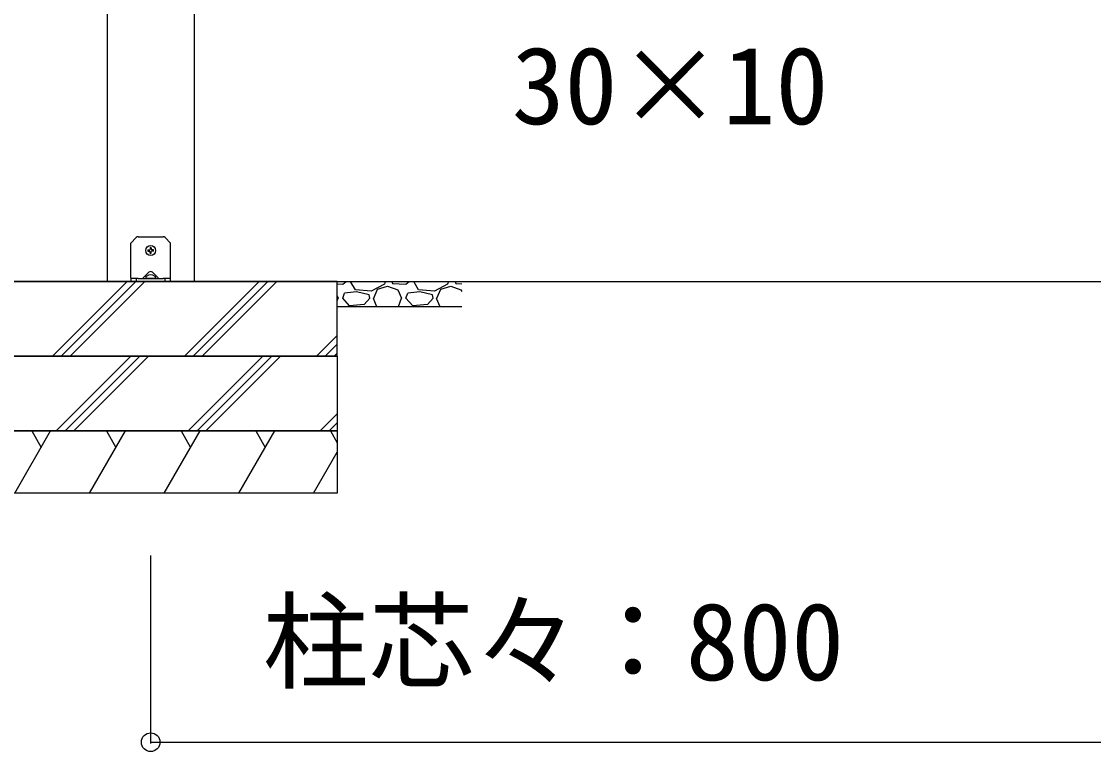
# Model space of a CAD drawing. Units: millimetres, scale not verified. Extents: x -4375 to 4375, y -6502 to 6475.
# Drawn here: x -1113 to -251, y -129 to 457 of the extents above; entities that cross this region are included whole.
import ezdxf
from ezdxf.enums import TextEntityAlignment as Align

# ---------------------------------------------------------------- set-up
doc = ezdxf.new("R2010")
doc.units = ezdxf.units.MM
doc.header["$LTSCALE"] = 30
for name, color, linetype in [('0-2_YKK_13', 4, 'Continuous'), ('0-3_YKK_A1', 4, 'Continuous'), ('0-4_YKK_D', 6, 'Continuous')]:
    doc.layers.add(name, color=color, linetype=linetype)
doc.styles.add('ＭＳ ゴシック', font='')
doc.styles.get('ＭＳ ゴシック').set_extended_font_data('MS Gothic')

msp = doc.modelspace()

# ---------------------------------------------------------------- linework, layer by layer
at = {"layer": '0-2_YKK_13'}
for p, q in [((-1025, 279.2), (-1020.59, 283.61)), ((-1025, 251.2), (-1025, 279.2)), ((-1019.17, 284.2), (-998.83, 284.2)), ((-997.41, 283.61), (-993, 279.2)), ((-993, 251.2), (-993, 279.2)), ((-1011.24, 273.7), (-1010.14, 273.72)), ((-1011.24, 272.7), (-1010.14, 272.68)), ((-1010.14, 273.72), (-1009.62, 273.82)), ((-1010.14, 272.68), (-1009.62, 272.58)), ((-1009.52, 274.34), (-1009.62, 273.82)), ((-1009.52, 272.06), (-1009.62, 272.58)), ((-1009.5, 275.44), (-1009.52, 274.34)), ((-1009.5, 270.96), (-1009.52, 272.06)), ((-1008.5, 275.44), (-1008.48, 274.34)), ((-1008.5, 270.96), (-1008.48, 272.06)), ((-1008.48, 274.34), (-1008.38, 273.82)), ((-1008.48, 272.06), (-1008.38, 272.58)), ((-1007.86, 273.72), (-1008.38, 273.82)), ((-1007.86, 272.68), (-1008.38, 272.58)), ((-1006.76, 273.7), (-1007.86, 273.72)), ((-1006.76, 272.7), (-1007.86, 272.68)), ((-1025, 251.2), (-1025, 250.7)), ((-1025, 250.7), (-1025, 248.2)), ((-1020.59, 250.7), (-1025, 250.7)), ((-1019.17, 250.7), (-1020.59, 250.7)), ((-1020.59, 250.7), (-1020.59, 248.2)), ((-1019.17, 250.7), (-998.83, 250.7)), ((-1014.9, 251.2), (-1010.44, 255.66)), ((-1013, 251.62), (-1013, 251.2)), ((-1005.5, 250.7), (-1012.5, 250.7)), ((-1007.56, 255.66), (-1003.1, 251.2)), ((-1005, 251.62), (-1005, 251.2)), ((-997.41, 250.7), (-998.83, 250.7)), ((-997.41, 248.2), (-997.41, 250.7)), ((-993, 250.7), (-993, 251.2)), ((-1025, 248.2), (-1020.59, 248.2)), ((-1020.59, 248.2), (-1019.17, 248.2)), ((-1019.17, 248.2), (-998.83, 248.2)), ((-998.83, 248.2), (-997.41, 248.2)), ((-997.41, 248.2), (-993, 248.2))]:
    msp.add_line(p, q, dxfattribs=at)
msp.add_lwpolyline([(-993, 248.2), (-993, 250.7), (-997.41, 250.7)], dxfattribs=at)
msp.add_circle((-1009, 273.2), 4, dxfattribs=at)
for centre, radius, start, end in [((-1019.17, 282.2), 2, 90, 135), ((-998.83, 282.2), 2, 45, 90), ((-1009, 273.2), 2.3, 167.44414, 192.55586), ((-1009, 273.2), 2.3, 77.44414, 102.55586), ((-1009, 273.2), 2.3, 257.44414, 282.55586), ((-1009, 273.2), 2.3, 347.44414, 12.55586), ((-1012, 251.62), 1, 126.03188, 180), ((-1012.5, 251.2), 0.5, 180, 270), ((-1009, 247.5), 6.1, 53.96812, 126.03188), ((-1005.5, 251.2), 0.5, 270, 0), ((-1006, 251.62), 1, 0, 53.96812)]:
    msp.add_arc(centre, radius, start, end, dxfattribs=at)
for centre, major_axis, ratio, start_param, end_param in [((-1014.4, 251.2), (-0.688, -0.425), 0.381966, 5.265963, 6.83676), ((-1009, 252.77), (0, -3.54), 0.707107, 2.526113, 3.757072), ((-1003.6, 251.2), (-0.688, 0.425), 0.381966, 2.588018, 4.158815)]:
    msp.add_ellipse(centre, major_axis=major_axis, ratio=ratio, start_param=start_param, end_param=end_param, dxfattribs=at)
at = {"layer": '0-3_YKK_A1'}
for p, q in [((-1044, 659.2), (-1044, 248.2)), ((-974, 659.2), (-974, 248.2)), ((-1435, 248.2), (1119.5, 248.2)), ((-1087.89, 188.2), (-1027.89, 248.2)), ((-1080.82, 188.2), (-1020.82, 248.2)), ((-1073.75, 188.2), (-1013.75, 248.2)), ((-1044.08, 248.2), (-973.92, 248.2)), ((-981.82, 188.2), (-921.82, 248.2)), ((-974.75, 188.2), (-914.75, 248.2)), ((-967.68, 188.2), (-907.68, 248.2)), ((-859, 248.2), (-759, 248.2)), ((-859, 246.31), (-854.62, 246.1)), ((-854.62, 246.1), (-851.91, 248.2)), ((-848.02, 247.63), (-847.5, 248.2)), ((-844.46, 241.53), (-848.02, 247.63)), ((-831.76, 240.52), (-844.46, 241.53)), ((-821.1, 246.1), (-831.76, 240.52)), ((-829.73, 234.93), (-826.68, 242.04)), ((-826.68, 242.04), (-818.56, 244.58)), ((-820.5, 248.2), (-821.1, 246.1)), ((-818.56, 244.58), (-810.43, 241.53)), ((-815.16, 248.2), (-814.49, 246.61)), ((-814.49, 246.61), (-803.82, 246.1)), ((-810.43, 241.53), (-807.38, 234.93)), ((-803.82, 246.1), (-801.11, 248.2)), ((-797.22, 247.63), (-796.7, 248.2)), ((-793.66, 241.53), (-797.22, 247.63)), ((-780.96, 240.52), (-793.66, 241.53)), ((-770.3, 246.1), (-780.96, 240.52)), ((-778.93, 234.93), (-775.88, 242.04)), ((-775.88, 242.04), (-767.76, 244.58)), ((-769.7, 248.2), (-770.3, 246.1)), ((-767.76, 244.58), (-759.63, 241.53)), ((-764.36, 248.2), (-763.69, 246.61)), ((-763.69, 246.61), (-759, 246.39)), ((-759.63, 241.53), (-759, 240.17)), ((-859, 236.71), (-858.18, 234.93)), ((-859, 232.63), (-858.18, 234.93)), ((-854.62, 234.93), (-853.1, 238.99)), ((-849.04, 228.83), (-854.62, 234.93)), ((-843.45, 240.01), (-853.1, 238.99)), ((-833.29, 237.47), (-843.45, 240.01)), ((-832.78, 234.93), (-837.35, 229.85)), ((-832.78, 234.93), (-833.29, 237.47)), ((-830.24, 234.93), (-827.36, 228.2)), ((-809.78, 228.2), (-807.38, 234.93)), ((-803.82, 234.93), (-802.3, 238.99)), ((-798.24, 228.83), (-803.82, 234.93)), ((-792.65, 240.01), (-802.3, 238.99)), ((-782.49, 237.47), (-792.65, 240.01)), ((-781.98, 234.93), (-786.55, 229.85)), ((-781.98, 234.93), (-782.49, 237.47)), ((-779.44, 234.93), (-776.56, 228.2)), ((-859, 228.2), (-759, 228.2)), ((-837.35, 229.85), (-849.04, 228.83)), ((-786.55, 229.85), (-798.24, 228.83)), ((-875.76, 188.2), (-859, 204.96)), ((-868.69, 188.2), (-859, 197.89)), ((-861.62, 188.2), (-859, 190.82)), ((-859, 188.2), (-1159, 188.2)), ((-1084.83, 128.2), (-1024.83, 188.2)), ((-1077.76, 128.2), (-1017.76, 188.2)), ((-1070.69, 128.2), (-1010.69, 188.2)), ((-978.76, 128.2), (-918.76, 188.2)), ((-971.69, 128.2), (-911.69, 188.2)), ((-964.62, 128.2), (-904.62, 188.2)), ((-872.7, 128.2), (-859, 141.9)), ((-865.63, 128.2), (-859, 134.83)), ((-1118.28, 78.2), (-1089.41, 128.2)), ((-1104.63, 128.2), (-1097.02, 115.02)), ((-1058.23, 78.2), (-1029.36, 128.2)), ((-1044.59, 128.2), (-1036.97, 115.02)), ((-998.19, 78.2), (-969.32, 128.2)), ((-984.54, 128.2), (-976.93, 115.02)), ((-938.14, 78.2), (-909.28, 128.2)), ((-924.5, 128.2), (-916.89, 115.02)), ((-864.45, 128.2), (-859, 118.76)), ((-878.1, 78.2), (-859, 111.28))]:
    msp.add_line(p, q, dxfattribs=at)
for points in [[(-859, 248.2), (-1159, 248.2), (-1159, 188.2), (-859, 188.2)], [(-1159, 128.2), (-859, 128.2), (-859, 78.2), (-1159, 78.2)]]:
    msp.add_lwpolyline(points, close=True, dxfattribs=at)
for points in [[(-859, 188.2), (-1159, 188.2), (-859, 188.2)], [(-1159, 188.2), (-859, 188.2), (-1159, 188.2)], [(-1159, 188.2), (-859, 188.2), (-1159, 188.2)], [(-1159, 188.2), (-859, 188.2), (-1159, 188.2)], [(-1159, 188.2), (-859, 188.2), (-1159, 188.2)], [(-859, 188.2), (-1159, 188.2), (-859, 188.2)], [(-859, 188.2), (-859, 128.2), (-1159, 128.2), (-1159, 188.2)]]:
    msp.add_lwpolyline(points, dxfattribs=at)
at = {"layer": '0-4_YKK_D'}
for p, q in [((-1009, 28.2), (-1009, -122.8)), ((-1009, -121.8), (-209, -121.8))]:
    msp.add_line(p, q, dxfattribs=at)
msp.add_circle((-1009, -121.8), 7.5, dxfattribs=at)

# ---------------------------------------------------------------- texts
at = {"layer": '0-4_YKK_D', "style": 'ＭＳ ゴシック'}
for s, p in [('30×10', (-718.67, 355.97)), ('柱芯々：800', (-918.82, -90.69))]:
    msp.add_text(s, height=62.32, dxfattribs=at).set_placement(p, align=Align.BOTTOM_LEFT)

doc.saveas('drawing.dxf')
